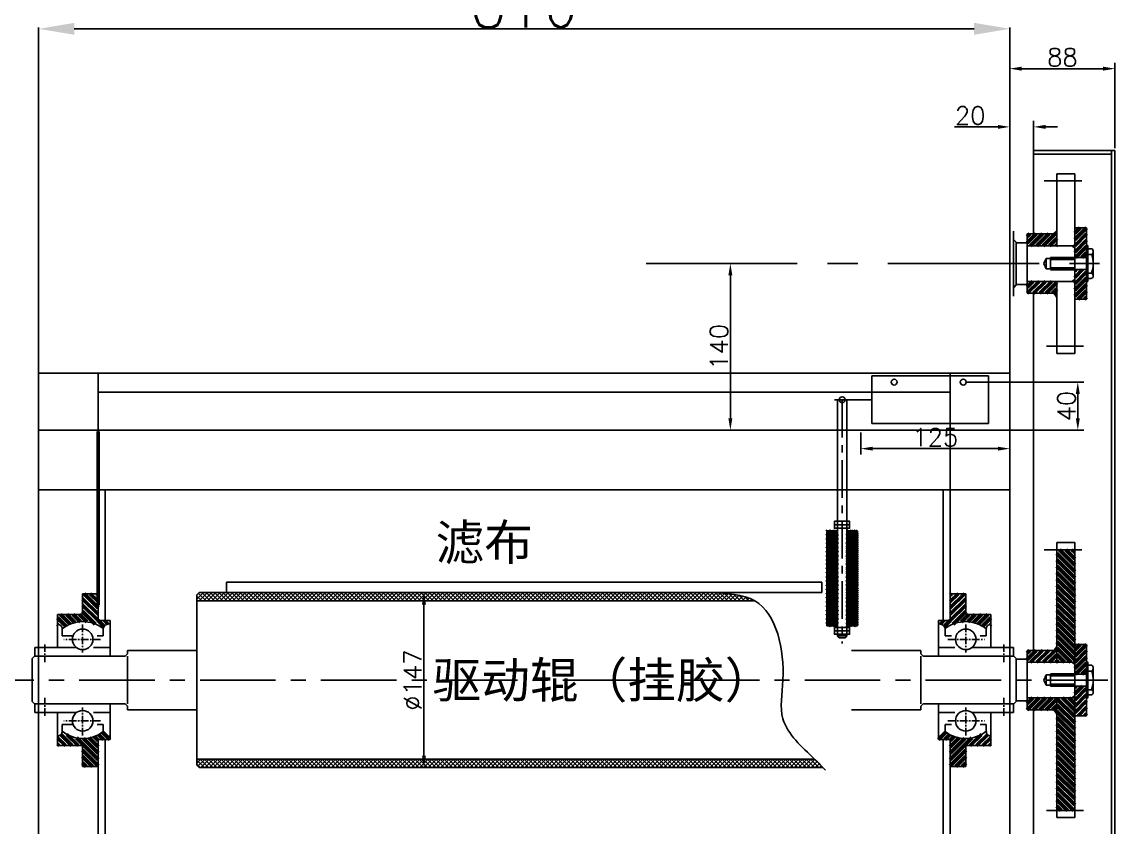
# Model space of a CAD drawing. Header units: inches. Extents: x -166203 to -65610, y -6981 to 11093.
# Drawn here: x -93085 to -92163, y 6210 to 6886 of the extents above; entities that cross this region are included whole.
import ezdxf

# ---------------------------------------------------------------- set-up
doc = ezdxf.new("R2010")
doc.units = ezdxf.units.IN
doc.header["$MEASUREMENT"] = 0
doc.linetypes.add('CENTERX2', pattern=[101.6, 63.5, -12.7, 12.7, -12.7])
doc.layers.get('0').update_dxf_attribs({"lineweight": 25})
doc.layers.get('Defpoints').update_dxf_attribs({"color": 5})
doc.layers.add('BODY', color=4, linetype='Continuous', lineweight=50)
for name, color, linetype in [('FRAME035', 2, 'Continuous'), ('中心线', 1, 'CENTERX2'), ('细线', 30, 'Continuous')]:
    doc.layers.add(name, color=color, linetype=linetype)
doc.styles.get("Standard").update_dxf_attribs({"font": 'txt.shx', "bigfont": 'whgtxt.shx'})
doc.styles.add('宋体', font='txt.shx', dxfattribs={"width": 0.7, "bigfont": 'whgtxt.shx'})
doc.dimstyles.new('ISO-25', dxfattribs={"dimscale": 0, "dimtxt": 50, "dimasz": 30, "dimexe": 1.25, "dimexo": 0.625, "dimgap": 1, "dimtad": 1, "dimdec": 0, "dimzin": 1, "dimdsep": 46, "dimtxsty": '宋体', "dimcen": 2.5, "dimclrd": 4, "dimclre": 4, "dimclrt": 4, "dimadec": 0, "dimazin": 0, "dimtfac": 1, "dimtdec": 0, "dimtofl": 0, "dimtmove": 0, "dimatfit": 3, "dimfxl": 0, "dimtolj": 1, "dimtzin": 1, "dimarcsym": 0})
doc.dimstyles.get("Standard").update_dxf_attribs({"dimtxt": 15, "dimasz": 10, "dimexe": 5, "dimexo": 2, "dimgap": 2, "dimtad": 1, "dimdec": 0, "dimzin": 0, "dimdsep": 46, "dimtxsty": 'Standard', "dimcen": 0.09, "dimclrd": 4, "dimclre": 4, "dimclrt": 4, "dimadec": 1, "dimazin": 0, "dimtfac": 1, "dimtdec": 0, "dimtofl": 0, "dimtmove": 0, "dimatfit": 3, "dimfxl": 0, "dimtolj": 1, "dimtzin": 0, "dimarcsym": 0})

# ---------------------------------------------------------------- blocks, each defined once
blk = doc.blocks.new('*D23')
at = {"color": 4, "lineweight": -2, "ltscale": 0.5}
for p, q in [((-93070.95, 6519.07), (-93070.95, 6881.92)), ((-93040.95, 6880.67), (-92284.95, 6880.67)), ((-92254.95, 6494.07), (-92254.95, 6881.92))]:
    blk.add_line(p, q, dxfattribs=at)
at = {"color": 4, "ltscale": 0.5}
for points in [[(-93040.95, 6885.67), (-93040.95, 6875.67), (-93070.95, 6880.67)], [(-92284.95, 6885.67), (-92284.95, 6875.67), (-92254.95, 6880.67)]]:
    blk.add_solid(points, dxfattribs=at)
at = {"layer": 'Defpoints', "color": 0, "ltscale": 0.5}
for p in [(-92254.95, 6880.67), (-93070.95, 6518.44), (-92254.95, 6493.44)]:
    blk.add_point(p, dxfattribs=at)
at = {"color": 4, "ltscale": 0.5, "insert": (-92662.95, 6906.67), "char_height": 50, "attachment_point": 5, "style": '宋体'}
blk.add_mtext('\\A1;816', dxfattribs=at)
blk = doc.blocks.new('*D27')
at = {"color": 4, "lineweight": -2, "ltscale": 0.5}
for p, q in [((-92474.34, 6683.44), (-92494.74, 6683.44)), ((-92489.74, 6673.44), (-92489.74, 6553.44)), ((-92474.34, 6543.44), (-92494.74, 6543.44))]:
    blk.add_line(p, q, dxfattribs=at)
at = {"color": 4, "ltscale": 0.5}
for points in [[(-92491.41, 6673.44), (-92488.07, 6673.44), (-92489.74, 6683.44)], [(-92491.41, 6553.44), (-92488.07, 6553.44), (-92489.74, 6543.44)]]:
    blk.add_solid(points, dxfattribs=at)
at = {"layer": 'Defpoints', "color": 0, "ltscale": 0.5}
for p in [(-92472.34, 6683.44), (-92489.74, 6543.44), (-92472.34, 6543.44)]:
    blk.add_point(p, dxfattribs=at)
at = {"color": 4, "ltscale": 0.5, "insert": (-92499.24, 6613.44), "char_height": 15, "attachment_point": 5, "rotation": 90}
blk.add_mtext('\\A1;140', dxfattribs=at)
blk = doc.blocks.new('*D46')
at = {"color": 4, "lineweight": -2, "ltscale": 0.5}
for p, q in [((-92254.95, 6773.04), (-92254.95, 6852.19)), ((-92166.58, 6780.44), (-92166.58, 6852.19)), ((-92244.95, 6847.19), (-92176.58, 6847.19))]:
    blk.add_line(p, q, dxfattribs=at)
at = {"color": 4, "ltscale": 0.5}
for points in [[(-92244.95, 6848.86), (-92244.95, 6845.52), (-92254.95, 6847.19)], [(-92176.58, 6848.86), (-92176.58, 6845.52), (-92166.58, 6847.19)]]:
    blk.add_solid(points, dxfattribs=at)
at = {"layer": 'Defpoints', "color": 0, "ltscale": 0.5}
for p in [(-92166.58, 6847.19), (-92166.58, 6778.44), (-92254.95, 6771.04)]:
    blk.add_point(p, dxfattribs=at)
at = {"color": 4, "ltscale": 0.5, "insert": (-92210.76, 6856.69), "char_height": 15, "attachment_point": 5}
blk.add_mtext('\\A1;88', dxfattribs=at)
blk = doc.blocks.new('*D47')
at = {"color": 4, "lineweight": -2, "ltscale": 0.5}
for p, q in [((-92254.95, 6770.64), (-92254.95, 6803.27)), ((-92234.95, 6770.16), (-92234.95, 6803.27)), ((-92264.95, 6798.27), (-92301.45, 6798.27)), ((-92224.95, 6798.27), (-92214.95, 6798.27))]:
    blk.add_line(p, q, dxfattribs=at)
at = {"color": 4, "ltscale": 0.5}
for points in [[(-92264.95, 6799.93), (-92264.95, 6796.6), (-92254.95, 6798.27)], [(-92224.95, 6799.93), (-92224.95, 6796.6), (-92234.95, 6798.27)]]:
    blk.add_solid(points, dxfattribs=at)
at = {"layer": 'Defpoints', "color": 0, "ltscale": 0.5}
for p in [(-92254.95, 6798.27), (-92254.95, 6768.64), (-92234.95, 6768.16)]:
    blk.add_point(p, dxfattribs=at)
at = {"color": 4, "ltscale": 0.5, "insert": (-92288.2, 6807.77), "char_height": 15, "attachment_point": 5}
blk.add_mtext('\\A1;20', dxfattribs=at)
blk = doc.blocks.new('*D54')
at = {"color": 4, "lineweight": -2, "ltscale": 0.5}
for p, q in [((-92742.11, 6406.94), (-92752.16, 6406.94)), ((-92747.16, 6396.94), (-92747.16, 6269.94)), ((-92749.16, 6259.94), (-92752.16, 6259.94))]:
    blk.add_line(p, q, dxfattribs=at)
at = {"color": 4, "ltscale": 0.5}
for points in [[(-92748.82, 6396.94), (-92745.49, 6396.94), (-92747.16, 6406.94)], [(-92748.82, 6269.94), (-92745.49, 6269.94), (-92747.16, 6259.94)]]:
    blk.add_solid(points, dxfattribs=at)
at = {"layer": 'Defpoints', "color": 0, "ltscale": 0.5}
for p in [(-92740.11, 6406.94), (-92747.16, 6259.94), (-92747.16, 6259.94)]:
    blk.add_point(p, dxfattribs=at)
at = {"color": 4, "ltscale": 0.5, "insert": (-92756.66, 6333.44), "char_height": 15, "attachment_point": 5, "rotation": 90}
blk.add_mtext('\\A1;%%C147', dxfattribs=at)
blk = doc.blocks.new('*D185')
at = {"color": 4, "lineweight": -2, "ltscale": 0.5}
for p, q in [((-92292.08, 6583.82), (-92192.83, 6583.82)), ((-92197.83, 6573.82), (-92197.83, 6553.44)), ((-92292.08, 6543.44), (-92192.83, 6543.44))]:
    blk.add_line(p, q, dxfattribs=at)
at = {"color": 4, "ltscale": 0.5}
for points in [[(-92199.5, 6573.82), (-92196.17, 6573.82), (-92197.83, 6583.82)], [(-92199.5, 6553.44), (-92196.17, 6553.44), (-92197.83, 6543.44)]]:
    blk.add_solid(points, dxfattribs=at)
at = {"layer": 'Defpoints', "color": 0, "ltscale": 0.5}
for p in [(-92294.08, 6583.82), (-92294.08, 6543.44), (-92197.83, 6543.44)]:
    blk.add_point(p, dxfattribs=at)
at = {"color": 4, "ltscale": 0.5, "insert": (-92207.33, 6563.63), "char_height": 15, "attachment_point": 5, "rotation": 90}
blk.add_mtext('\\A1;40', dxfattribs=at)
blk = doc.blocks.new('*D186')
at = {"color": 4, "lineweight": -2, "ltscale": 0.5}
for p, q in [((-92380.1, 6541.44), (-92380.1, 6522.9)), ((-92254.95, 6541.44), (-92254.95, 6522.9)), ((-92370.1, 6527.9), (-92264.95, 6527.9))]:
    blk.add_line(p, q, dxfattribs=at)
at = {"color": 4, "ltscale": 0.5}
for points in [[(-92370.1, 6529.56), (-92370.1, 6526.23), (-92380.1, 6527.9)], [(-92264.95, 6529.56), (-92264.95, 6526.23), (-92254.95, 6527.9)]]:
    blk.add_solid(points, dxfattribs=at)
at = {"layer": 'Defpoints', "color": 0, "ltscale": 0.5}
for p in [(-92380.1, 6543.44), (-92254.95, 6543.44), (-92254.95, 6527.9)]:
    blk.add_point(p, dxfattribs=at)
at = {"color": 4, "ltscale": 0.5, "insert": (-92317.53, 6537.4), "char_height": 15, "attachment_point": 5}
blk.add_mtext('\\A1;125', dxfattribs=at)

msp = doc.modelspace()

# ---------------------------------------------------------------- hatches: boundary and pattern name
at = {"ltscale": 0.5}
h = msp.add_hatch(dxfattribs=at)
h.set_pattern_fill('ANSI31', color=256, style=0)
h.set_pattern_definition([(45, (-3496.33041, 1199.90171), (-0.08838834765, 0.08838834765), [])])
h.paths.add_polyline_path([(-92215.42, 6711.34), (-92218.22, 6708.44), (-92215.42, 6708.44)])
h.paths.add_polyline_path([(-92215.42, 6658.44), (-92217.58, 6658.44), (-92215.42, 6654.92)])
h = msp.add_hatch(dxfattribs=at)
h.set_pattern_fill('ANSI37', color=256, scale=20, style=0)
h.set_pattern_definition([(45, (-13701.8018, 996.9583), (-1.76776695, 1.76776695), []), (135, (-13701.8018, 996.9583), (-1.76776695, -1.76776695), [])])
h.paths.add_polyline_path([(-92502.78, 6406.8), (-92505.94, 6406.94), (-92935.95, 6406.94), (-92937.95, 6404.94), (-92937.95, 6399.94), (-92469.32, 6399.94), (-92471, 6400.89), (-92473.49, 6402.04), (-92476.08, 6403.02), (-92478.78, 6403.85), (-92481.57, 6404.54), (-92484.44, 6405.11), (-92487.38, 6405.57), (-92490.38, 6405.94), (-92493.43, 6406.23), (-92496.52, 6406.46), (-92499.64, 6406.65)])
h.paths.add_polyline_path([(-92411.94, 6259.94), (-92413.95, 6261.96), (-92416.02, 6264.04), (-92418.13, 6266.12), (-92418.97, 6266.94), (-92937.95, 6266.94), (-92937.95, 6261.94), (-92935.95, 6259.94)])
h = msp.add_hatch(dxfattribs=at)
h.set_pattern_fill('ANSI31', color=256, style=0)
h.set_pattern_definition([(45, (-3496.33041, 849.90171), (-0.08838834765, 0.08838834765), [])])
h.paths.add_polyline_path([(-92215.42, 6361.34), (-92218.22, 6358.44), (-92215.42, 6358.44)])
h.paths.add_polyline_path([(-92215.42, 6308.44), (-92217.58, 6308.44), (-92215.42, 6304.92)])
at = {"layer": 'BODY', "ltscale": 0.5}
h = msp.add_hatch(dxfattribs=at)
h.set_pattern_fill('ANSI31', color=256, scale=30, style=0)
h.set_pattern_definition([(45, (-3496.3304, 1199.9017), (-2.65165043, 2.65165043), [])])
h.paths.add_polyline_path([(-92215.42, 6708.44), (-92240.42, 6708.44), (-92240.42, 6698.44), (-92215.42, 6698.44)])
h.paths.add_polyline_path([(-92215.42, 6668.44), (-92240.42, 6668.44), (-92240.42, 6658.44), (-92215.42, 6658.44)])
h.paths.add_polyline_path([(-92190.42, 6678.44), (-92200.42, 6678.44), (-92200.42, 6670.44), (-92200.42, 6653.44), (-92190.42, 6653.44)])
h.paths.add_polyline_path([(-92190.42, 6698.53), (-92190.42, 6713.44), (-92200.42, 6713.44), (-92200.42, 6688.44), (-92190.42, 6688.44)])
h = msp.add_hatch(dxfattribs=at)
h.set_pattern_fill('ANSI37', color=256, scale=20, style=0)
h.set_pattern_definition([(45, (83.571, -627.8844), (-1.76776695, 1.76776695), []), (135, (83.571, -627.8844), (-1.76776695, -1.76776695), [])])
h.paths.add_polyline_path([(-92408.78, 6378.98), (-92399.78, 6378.98), (-92399.78, 6458.98), (-92408.78, 6458.98)])
h.paths.add_polyline_path([(-92382.78, 6458.98), (-92391.78, 6458.98), (-92391.78, 6378.98), (-92382.78, 6378.98)])
h = msp.add_hatch(dxfattribs=at)
h.set_pattern_fill('ANSI31', color=256, scale=30, angle=90, style=0)
h.set_pattern_definition([(135, (-3496.3304, 849.9017), (-2.65165043, -2.65165043), [])])
h.paths.add_polyline_path([(-92200.42, 6442.94), (-92215.42, 6442.94), (-92215.42, 6348.44), (-92200.42, 6348.44)])
h.paths.add_polyline_path([(-92200.42, 6318.44), (-92215.42, 6318.44), (-92215.42, 6223.94), (-92200.42, 6223.94)])
h = msp.add_hatch(dxfattribs=at)
h.set_pattern_fill('ANSI31', color=256, scale=30, style=0)
h.set_pattern_definition([(135, (-171628.0913, 996.9583), (2.65165043, 2.65165043), [])])
h.paths.add_polyline_path([(-93016.62, 6376.77, -0.388218), (-93010.95, 6380.57), (-93010.95, 6383.44), (-93020.95, 6383.44), (-93020.95, 6405.94), (-93033.95, 6405.94), (-93033.95, 6388.54), (-93054.95, 6388.54), (-93054.95, 6380.24, -0.441219), (-93051.22, 6376.48, -0.341573)])
h.paths.add_polyline_path([(-93051.22, 6290.41, -0.441219), (-93054.95, 6286.65), (-93054.95, 6278.35), (-93033.95, 6278.35), (-93033.95, 6260.94), (-93020.95, 6260.94), (-93020.95, 6283.44), (-93010.95, 6283.44), (-93010.95, 6286.32, -0.388218), (-93016.62, 6290.11, -0.341573)])
h = msp.add_hatch(dxfattribs=at)
h.set_pattern_fill('ANSI31', color=256, scale=30, style=0)
h.set_pattern_definition([(45, (-13697.8018, 996.9583), (-2.65165043, 2.65165043), [])])
h.paths.add_polyline_path([(-92274.68, 6376.48, -0.441219), (-92270.95, 6380.24), (-92270.95, 6388.54), (-92291.95, 6388.54), (-92291.95, 6405.94), (-92304.95, 6405.94), (-92304.95, 6383.44), (-92314.95, 6383.44), (-92314.95, 6380.57, -0.388218), (-92309.27, 6376.77, -0.341573)])
h.paths.add_polyline_path([(-92309.27, 6290.11, -0.388218), (-92314.95, 6286.32), (-92314.95, 6283.44), (-92304.95, 6283.44), (-92304.95, 6260.94), (-92291.95, 6260.94), (-92291.95, 6278.35), (-92270.95, 6278.35), (-92270.95, 6286.65, -0.441219), (-92274.68, 6290.41, -0.341573)])
h = msp.add_hatch(dxfattribs=at)
h.set_pattern_fill('ANSI31', color=256, scale=30, style=0)
h.set_pattern_definition([(45, (-3496.3304, 849.9017), (-2.65165043, 2.65165043), [])])
h.paths.add_polyline_path([(-92215.42, 6358.44), (-92240.42, 6358.44), (-92240.42, 6348.44), (-92215.42, 6348.44)])
h.paths.add_polyline_path([(-92215.42, 6318.44), (-92240.42, 6318.44), (-92240.42, 6308.44), (-92215.42, 6308.44)])
h.paths.add_polyline_path([(-92190.42, 6328.44), (-92200.42, 6328.44), (-92200.42, 6320.44), (-92200.42, 6303.44), (-92190.42, 6303.44)])
h.paths.add_polyline_path([(-92190.42, 6348.53), (-92190.42, 6363.44), (-92200.42, 6363.44), (-92200.42, 6338.44), (-92190.42, 6338.44)])

# ---------------------------------------------------------------- linework, layer by layer
at = {"ltscale": 0.5}
for p, q in [((-92166.58, 6778.44), (-92234.95, 6778.44)), ((-92234.95, 6708.44), (-92234.95, 6778.44)), ((-92169.58, 6775.44), (-92234.95, 6775.44)), ((-92169.58, 5928.44), (-92169.58, 6778.44)), ((-92166.58, 5928.44), (-92166.58, 6778.44)), ((-92215.42, 6698.44), (-92215.42, 6758.94)), ((-92215.42, 6758.94), (-92200.42, 6758.94)), ((-92200.42, 6758.94), (-92200.42, 6607.94)), ((-92215.42, 6752.94), (-92215.42, 6698.44)), ((-92218.22, 6708.44), (-92215.42, 6711.34)), ((-92190.42, 6713.44), (-92200.42, 6713.44)), ((-92190.42, 6713.44), (-92190.42, 6653.44)), ((-92251.75, 6703.44), (-92251.75, 6663.44)), ((-92240.42, 6698.44), (-92240.42, 6708.44)), ((-92240.42, 6708.44), (-92215.42, 6708.44)), ((-92249.52, 6683.44), (-92249.52, 6700.94)), ((-92249.52, 6700.94), (-92240.42, 6700.94)), ((-92240.42, 6700.94), (-92240.42, 6679.58)), ((-92200.42, 6698.44), (-92240.42, 6698.44)), ((-92202.42, 6698.44), (-92200.42, 6696.44)), ((-92200.42, 6670.44), (-92200.42, 6696.44)), ((-92190.42, 6695.94), (-92190.42, 6670.94)), ((-92189.41, 6695.94), (-92186.04, 6695.94)), ((-92184.89, 6693.8), (-92184.88, 6673.09)), ((-92240.42, 6665.94), (-92240.42, 6687.3)), ((-92224.46, 6687.8), (-92226.26, 6683.44)), ((-92224.46, 6679.09), (-92226.26, 6683.44)), ((-92220.69, 6687.8), (-92224.46, 6687.8)), ((-92224.46, 6687.8), (-92224.46, 6683.44)), ((-92224.46, 6679.09), (-92224.46, 6683.44)), ((-92190.42, 6688.44), (-92220.69, 6688.44)), ((-92220.69, 6688.44), (-92220.69, 6678.44)), ((-92190.42, 6686.36), (-92189.41, 6681.66)), ((-92190.42, 6684.32), (-92189.41, 6679.62)), ((-92189.41, 6690.97), (-92185.94, 6690.97)), ((-92220.69, 6679.09), (-92224.46, 6679.09)), ((-92220.69, 6678.44), (-92190.42, 6678.44)), ((-92189.41, 6675.27), (-92186.25, 6675.27)), ((-92249.52, 6665.94), (-92240.42, 6665.94)), ((-92200.42, 6668.44), (-92240.42, 6668.44)), ((-92240.42, 6668.44), (-92240.42, 6658.44)), ((-92215.42, 6668.44), (-92215.42, 6613.94)), ((-92215.42, 6607.94), (-92215.42, 6668.44)), ((-92202.42, 6668.44), (-92200.42, 6670.44)), ((-92189.41, 6670.94), (-92186.3, 6670.94)), ((-92184.89, 6673.31), (-92184.89, 6672.93)), ((-92240.42, 6658.44), (-92215.42, 6658.44)), ((-92234.95, 6358.44), (-92234.95, 6658.44)), ((-92217.58, 6658.44), (-92215.42, 6654.92)), ((-92190.42, 6653.44), (-92200.42, 6653.44)), ((-92215.42, 6607.94), (-92200.42, 6607.94)), ((-92272.78, 6589.01), (-92370.78, 6589.01)), ((-92370.78, 6589.01), (-92370.78, 6549.01)), ((-92272.78, 6549.01), (-92272.78, 6589.01)), ((-92370.78, 6569.01), (-92402.11, 6569.01)), ((-92399.78, 6569.01), (-92399.78, 6370.51)), ((-92391.78, 6569.01), (-92391.78, 6370.51)), ((-92370.78, 6549.01), (-92272.78, 6549.01)), ((-92399.78, 6458.98), (-92408.78, 6458.98)), ((-92408.78, 6458.98), (-92408.78, 6378.98)), ((-92391.78, 6458.98), (-92382.78, 6458.98)), ((-92382.78, 6458.98), (-92382.78, 6378.98)), ((-92215.42, 6448.94), (-92200.42, 6448.94)), ((-92215.42, 6348.44), (-92215.42, 6448.94)), ((-92200.42, 6448.94), (-92200.42, 6217.94)), ((-92215.42, 6442.94), (-92215.42, 6348.44)), ((-92912.95, 6415.62), (-92412.95, 6415.62)), ((-92912.95, 6415.62), (-92912.95, 6406.94)), ((-92412.95, 6415.62), (-92412.95, 6406.94)), ((-92937.95, 6404.94), (-92937.95, 6261.94)), ((-92408.78, 6378.98), (-92399.78, 6378.98)), ((-92382.78, 6378.98), (-92391.78, 6378.98)), ((-92398.28, 6369.01), (-92399.78, 6370.51)), ((-92399.78, 6370.51), (-92391.78, 6370.51)), ((-92393.28, 6369.01), (-92391.78, 6370.51)), ((-92398.28, 6369.01), (-92393.28, 6369.01)), ((-92218.22, 6358.44), (-92215.42, 6361.34)), ((-92190.42, 6363.44), (-92200.42, 6363.44)), ((-92190.42, 6363.44), (-92190.42, 6303.44)), ((-92998.26, 6353.44), (-92996.26, 6355.44)), ((-92996.26, 6355.44), (-92996.26, 6358.44)), ((-92996.26, 6358.44), (-92937.95, 6358.44)), ((-92329.63, 6358.44), (-92387.95, 6358.44)), ((-92329.63, 6355.44), (-92329.63, 6358.44)), ((-92240.42, 6348.44), (-92240.42, 6358.44)), ((-92240.42, 6358.44), (-92215.42, 6358.44)), ((-92249.52, 6350.94), (-92240.42, 6350.94)), ((-92240.42, 6350.94), (-92240.42, 6329.58)), ((-92200.42, 6348.44), (-92240.42, 6348.44)), ((-92202.42, 6348.44), (-92200.42, 6346.44)), ((-92200.42, 6320.44), (-92200.42, 6346.44)), ((-92190.42, 6345.94), (-92190.42, 6320.94)), ((-92189.41, 6345.94), (-92186.04, 6345.94)), ((-92184.89, 6343.8), (-92184.88, 6323.09)), ((-92240.42, 6315.94), (-92240.42, 6337.3)), ((-92224.46, 6337.8), (-92226.26, 6333.44)), ((-92224.46, 6329.09), (-92226.26, 6333.44)), ((-92220.69, 6337.8), (-92224.46, 6337.8)), ((-92224.46, 6337.8), (-92224.46, 6333.44)), ((-92224.46, 6329.09), (-92224.46, 6333.44)), ((-92190.42, 6338.44), (-92220.69, 6338.44)), ((-92220.69, 6338.44), (-92220.69, 6328.44)), ((-92190.42, 6336.36), (-92189.41, 6331.66)), ((-92190.42, 6334.32), (-92189.41, 6329.62)), ((-92189.41, 6340.97), (-92185.94, 6340.97)), ((-92220.69, 6329.09), (-92224.46, 6329.09)), ((-92220.69, 6328.44), (-92190.42, 6328.44)), ((-92189.41, 6325.27), (-92186.25, 6325.27)), ((-92249.52, 6315.94), (-92240.42, 6315.94)), ((-92200.42, 6318.44), (-92240.42, 6318.44)), ((-92240.42, 6318.44), (-92240.42, 6308.44)), ((-92215.42, 6217.94), (-92215.42, 6318.44)), ((-92215.42, 6318.44), (-92215.42, 6223.94)), ((-92202.42, 6318.44), (-92200.42, 6320.44)), ((-92189.41, 6320.94), (-92186.3, 6320.94)), ((-92184.89, 6323.31), (-92184.89, 6322.93)), ((-92998.26, 6313.44), (-92996.26, 6311.44)), ((-92996.26, 6311.44), (-92996.26, 6308.44)), ((-92996.26, 6308.44), (-92937.95, 6308.44)), ((-92329.63, 6308.44), (-92387.95, 6308.44)), ((-92327.63, 6313.44), (-92329.63, 6311.44)), ((-92329.63, 6311.44), (-92329.63, 6308.44)), ((-92240.42, 6308.44), (-92215.42, 6308.44)), ((-92234.95, 6111.44), (-92234.95, 6308.44)), ((-92217.58, 6308.44), (-92215.42, 6304.92)), ((-92190.42, 6303.44), (-92200.42, 6303.44)), ((-92215.42, 6217.94), (-92200.42, 6217.94))]:
    msp.add_line(p, q, dxfattribs=at)
at = {"ltscale": 0.04}
for p, q in [((-92251.75, 6703.44), (-92251.75, 6710.74)), ((-92251.52, 6703.44), (-92249.52, 6701.44)), ((-92249.52, 6701.44), (-92249.52, 6683.44)), ((-92249.52, 6665.44), (-92249.52, 6683.44)), ((-92251.52, 6663.44), (-92249.52, 6665.44)), ((-92251.75, 6663.44), (-92251.75, 6656.15)), ((-93020.95, 6405.94), (-93033.95, 6405.94)), ((-93020.95, 6405.94), (-93033.95, 6405.94)), ((-93033.95, 6405.94), (-93033.95, 6388.54)), ((-93020.95, 6383.44), (-93020.95, 6405.94)), ((-92304.95, 6383.44), (-92304.95, 6405.94)), ((-92304.95, 6405.94), (-92291.95, 6405.94)), ((-92304.95, 6405.94), (-92291.95, 6405.94)), ((-92291.95, 6405.94), (-92291.95, 6388.54)), ((-93054.95, 6388.54), (-93054.95, 6360.99)), ((-93033.95, 6388.54), (-93054.95, 6388.54)), ((-92291.95, 6388.54), (-92270.95, 6388.54)), ((-92270.95, 6388.54), (-92270.95, 6360.99)), ((-93010.95, 6383.44), (-93020.95, 6383.44)), ((-93010.95, 6353.44), (-93010.95, 6383.44)), ((-93010.95, 6383.44), (-93010.95, 6373.44)), ((-92314.95, 6353.44), (-92314.95, 6383.44)), ((-92314.95, 6383.44), (-92314.95, 6373.44)), ((-92314.95, 6383.44), (-92304.95, 6383.44)), ((-93051.22, 6376.48), (-93051.22, 6370.67)), ((-93042.03, 6370.67), (-93051.22, 6370.67)), ((-93016.62, 6370.67), (-93021.86, 6370.67)), ((-93016.62, 6376.77), (-93016.62, 6370.67)), ((-92309.27, 6376.77), (-92309.27, 6370.67)), ((-92309.27, 6370.67), (-92304.03, 6370.67)), ((-92279.86, 6370.67), (-92274.68, 6370.67)), ((-92274.68, 6376.48), (-92274.68, 6370.67)), ((-93039.05, 6360.74), (-93074.15, 6360.74)), ((-93074.15, 6353.44), (-93074.15, 6360.74)), ((-93010.95, 6360.74), (-93024.85, 6360.74)), ((-92314.95, 6360.74), (-92301.05, 6360.74)), ((-92286.85, 6360.74), (-92251.75, 6360.74)), ((-92251.75, 6353.44), (-92251.75, 6360.74)), ((-93076.37, 6351.44), (-93074.37, 6353.44)), ((-93076.37, 6351.44), (-93076.37, 6333.44)), ((-92998.26, 6353.44), (-93074.37, 6353.44)), ((-92996.26, 6353.44), (-92996.26, 6333.44)), ((-92329.63, 6355.44), (-92327.63, 6353.44)), ((-92329.63, 6353.44), (-92329.63, 6333.44)), ((-92327.63, 6353.44), (-92251.52, 6353.44)), ((-92251.52, 6353.44), (-92249.52, 6351.44)), ((-92249.52, 6351.44), (-92249.52, 6333.44)), ((-93076.37, 6315.44), (-93076.37, 6333.44)), ((-92996.26, 6313.44), (-92996.26, 6333.44)), ((-92329.63, 6313.44), (-92329.63, 6333.44)), ((-92249.52, 6315.44), (-92249.52, 6333.44)), ((-93074.37, 6313.44), (-93076.37, 6315.44)), ((-92251.52, 6313.44), (-92249.52, 6315.44)), ((-92998.26, 6313.44), (-93074.37, 6313.44)), ((-93074.15, 6313.44), (-93074.15, 6306.15)), ((-93039.05, 6306.15), (-93074.15, 6306.15)), ((-93054.95, 6278.35), (-93054.95, 6305.9)), ((-93010.95, 6306.15), (-93024.85, 6306.15)), ((-93010.95, 6313.44), (-93010.95, 6283.44)), ((-92327.63, 6313.44), (-92251.52, 6313.44)), ((-92314.95, 6313.44), (-92314.95, 6283.44)), ((-92314.95, 6306.15), (-92301.05, 6306.15)), ((-92286.85, 6306.15), (-92251.75, 6306.15)), ((-92270.95, 6278.35), (-92270.95, 6305.9)), ((-92251.75, 6313.44), (-92251.75, 6306.15)), ((-93042.03, 6296.21), (-93051.22, 6296.21)), ((-93051.22, 6290.41), (-93051.22, 6296.21)), ((-93016.62, 6296.21), (-93021.86, 6296.21)), ((-93016.62, 6290.11), (-93016.62, 6296.21)), ((-92309.27, 6290.11), (-92309.27, 6296.21)), ((-92309.27, 6296.21), (-92304.03, 6296.21)), ((-92279.86, 6296.21), (-92274.68, 6296.21)), ((-92274.68, 6290.41), (-92274.68, 6296.21)), ((-93010.95, 6283.44), (-93010.95, 6293.44)), ((-92314.95, 6283.44), (-92314.95, 6293.44)), ((-93033.95, 6278.35), (-93054.95, 6278.35)), ((-93033.95, 6260.94), (-93033.95, 6278.35)), ((-93010.95, 6283.44), (-93020.95, 6283.44)), ((-93020.95, 6283.44), (-93020.95, 6260.94)), ((-92314.95, 6283.44), (-92304.95, 6283.44)), ((-92304.95, 6283.44), (-92304.95, 6260.94)), ((-92291.95, 6260.94), (-92291.95, 6278.35)), ((-92291.95, 6278.35), (-92270.95, 6278.35)), ((-93020.95, 6260.94), (-93033.95, 6260.94)), ((-93020.95, 6260.94), (-93033.95, 6260.94)), ((-92304.95, 6260.94), (-92291.95, 6260.94)), ((-92304.95, 6260.94), (-92291.95, 6260.94))]:
    msp.add_line(p, q, dxfattribs=at)
for p, q in [((-92937.95, 6404.94), (-92935.95, 6406.94)), ((-92935.95, 6406.94), (-92412.95, 6406.94)), ((-92937.95, 6399.94), (-92469.27, 6399.94)), ((-92937.95, 6266.94), (-92418.97, 6266.94)), ((-92937.95, 6261.94), (-92935.95, 6259.94)), ((-92935.95, 6259.94), (-92411.94, 6259.94))]:
    msp.add_line(p, q)
at = {"ltscale": 0.5}
for points in [[(-92190.42, 6698.53), (-92189.41, 6698.53), (-92189.41, 6668.47), (-92190.42, 6668.47)], [(-92402.26, 6466.84), (-92389.6, 6466.84), (-92389.6, 6463.94), (-92402.26, 6463.94)], [(-92402.26, 6463.94), (-92389.6, 6463.94), (-92389.6, 6461.03), (-92402.26, 6461.03)], [(-92402.26, 6377.75), (-92389.6, 6377.75), (-92389.6, 6374.85), (-92402.26, 6374.85)], [(-92402.26, 6374.85), (-92389.6, 6374.85), (-92389.6, 6371.95), (-92402.26, 6371.95)], [(-92190.42, 6348.53), (-92189.41, 6348.53), (-92189.41, 6318.47), (-92190.42, 6318.47)]]:
    msp.add_lwpolyline(points, close=True, dxfattribs=at)
for centre, radius in [((-92352.08, 6583.82), 2.5), ((-92294.08, 6583.82), 2.5), ((-92395.78, 6569.01), 2.48)]:
    msp.add_circle(centre, radius, dxfattribs=at)
at = {"ltscale": 0.04}
for centre in [(-93033.95, 6367.68), (-92291.95, 6367.68), (-93033.95, 6299.2), (-92291.95, 6299.2)]:
    msp.add_circle(centre, 8.62, dxfattribs=at)
at = {"ltscale": 0.5}
for centre, radius, start, end in [((-92188.18, 6693.42), 3.32, 312.55228, 49.677), ((-92211.13, 6683.61), 26.25, 341.46566, 16.27949), ((-92187.26, 6673.12), 2.38, 293.83927, 64.86598), ((-92188.18, 6343.42), 3.32, 312.55228, 49.677), ((-92211.13, 6333.61), 26.25, 341.46566, 16.27949), ((-92187.26, 6323.12), 2.38, 293.83927, 64.86598)]:
    msp.add_arc(centre, radius, start, end, dxfattribs=at)
at = {"ltscale": 0.04}
for centre, radius, start, end in [((-93054.8, 6376.66), 3.59, 357.16767, 92.39955), ((-93033.73, 6354.26), 28.27, 52.76916, 128.20434), ((-93011.71, 6375.57), 5.06, 81.32458, 166.19301), ((-92314.18, 6375.57), 5.06, 13.80699, 98.67542), ((-92292.16, 6354.26), 28.27, 51.79566, 127.23084), ((-92271.1, 6376.66), 3.59, 87.60045, 182.83233), ((-93054.8, 6290.23), 3.59, 267.60045, 2.83233), ((-93033.73, 6312.63), 28.27, 231.79566, 307.23084), ((-93011.71, 6291.32), 5.06, 193.80699, 278.67542), ((-92314.18, 6291.32), 5.06, 261.32458, 346.19301), ((-92292.16, 6312.63), 28.27, 232.76916, 308.20434), ((-92271.1, 6290.23), 3.59, 177.16767, 272.39955)]:
    msp.add_arc(centre, radius, start, end, dxfattribs=at)
at = {"ltscale": 0.5}
msp.add_spline([(-92505.94, 6406.94), (-92469.27, 6399.94), (-92445.55, 6333.44), (-92445.55, 6300.88), (-92418.97, 6266.94), (-92409.86, 6257.83)], degree=3, dxfattribs=at)
at = {"layer": 'BODY', "ltscale": 0.5}
for p, q in [((-92200.42, 6687.8), (-92220.69, 6687.8)), ((-92200.42, 6679.09), (-92220.69, 6679.09)), ((-92200.42, 6337.8), (-92220.69, 6337.8)), ((-92200.42, 6329.09), (-92220.69, 6329.09))]:
    msp.add_line(p, q, dxfattribs=at)
at = {"layer": 'BODY', "ltscale": 2}
msp.add_line((-93020.95, 6542.44), (-93020.95, 6396.44), dxfattribs=at)
at = {"layer": 'Defpoints', "ltscale": 2}
msp.add_line((-93020.95, 6575.44), (-92304.95, 6575.44), dxfattribs=at)
at = {"layer": 'FRAME035', "ltscale": 2}
for p, q in [((-93020.95, 6493.44), (-93020.95, 6575.44)), ((-92304.95, 6575.44), (-92304.95, 6493.44)), ((-93070.95, 6493.44), (-93070.95, 6543.44)), ((-93070.95, 6543.44), (-92254.95, 6543.44)), ((-92254.95, 6493.44), (-92254.95, 6543.44)), ((-92254.95, 6493.44), (-93070.95, 6493.44))]:
    msp.add_line(p, q, dxfattribs=at)
at = {"layer": '中心线', "ltscale": 0.5}
for p, q in [((-92226.11, 6752.94), (-92193.31, 6752.94)), ((-92224.21, 6613.94), (-92193.16, 6613.94)), ((-92395.78, 6569.01), (-92395.78, 6364.17)), ((-92226.11, 6442.94), (-92193.31, 6442.94)), ((-92224.21, 6223.94), (-92193.16, 6223.94))]:
    msp.add_line(p, q, dxfattribs=at)
at = {"layer": '中心线', "ltscale": 2}
msp.add_line((-92560.51, 6683.44), (-92163.16, 6683.44), dxfattribs=at)
at = {"layer": '中心线', "ltscale": 0.1}
for p, q in [((-93033.95, 6380.04), (-93033.95, 6356.53)), ((-92291.95, 6380.04), (-92291.95, 6356.53)), ((-93065.84, 6363.43), (-93065.84, 6348.49)), ((-93018.86, 6367.68), (-93049.79, 6367.68)), ((-92307.04, 6367.68), (-92276.1, 6367.68)), ((-92260.05, 6363.43), (-92260.05, 6348.49)), ((-93065.84, 6303.45), (-93065.84, 6318.4)), ((-92260.05, 6303.45), (-92260.05, 6318.4)), ((-93033.95, 6286.85), (-93033.95, 6310.36)), ((-92291.95, 6286.85), (-92291.95, 6310.36)), ((-93018.86, 6299.2), (-93049.79, 6299.2)), ((-92307.04, 6299.2), (-92276.1, 6299.2))]:
    msp.add_line(p, q, dxfattribs=at)
at = {"layer": '中心线'}
msp.add_line((-93138.49, 6333.44), (-92172.47, 6333.44), dxfattribs=at)
at = {"layer": '细线', "ltscale": 2}
for p, q in [((-93070.95, 6493.44), (-93070.95, 6591.44)), ((-93070.95, 6591.44), (-93020.95, 6591.44)), ((-93020.95, 6591.44), (-93020.95, 6493.44)), ((-93020.95, 6591.44), (-92304.95, 6591.44)), ((-92304.95, 6543.44), (-92304.95, 6591.44)), ((-92304.95, 6591.44), (-92254.95, 6591.44)), ((-92254.95, 6591.44), (-92254.95, 6493.44)), ((-93070.95, 5893.44), (-93070.95, 6493.44)), ((-93070.95, 6493.44), (-93070.95, 6493.44)), ((-93070.95, 6493.44), (-93070.95, 6493.44)), ((-93070.95, 6493.44), (-93020.95, 6493.44)), ((-93020.95, 6493.44), (-93020.95, 6383.44)), ((-93014.95, 6493.44), (-93014.95, 6383.44)), ((-92310.95, 6493.44), (-92310.95, 6383.44)), ((-92254.95, 6493.44), (-92304.95, 6493.44)), ((-92304.95, 6493.44), (-92304.95, 6383.44)), ((-92254.95, 6113.74), (-92254.95, 6493.44)), ((-93020.95, 6283.44), (-93020.95, 6136.44)), ((-93014.95, 6283.44), (-93014.95, 6136.44)), ((-92310.95, 6283.44), (-92310.95, 6136.44)), ((-92304.95, 6283.44), (-92304.95, 6136.44))]:
    msp.add_line(p, q, dxfattribs=at)

# ---------------------------------------------------------------- texts
at = {"color": 4, "ltscale": 0.5, "char_height": 30, "width": 306.2667, "attachment_point": 1}
for s, insert in [('{\\fSimSun|b0|i0|c134|p2;滤布}', (-92737.47, 6464.2)), ('{\\fSimSun|b0|i0|c134|p2;驱动辊（挂胶）}', (-92739.99, 6348.44))]:
    msp.add_mtext(s, dxfattribs=dict(at, insert=insert))

# ---------------------------------------------------------------- dimensions: what is measured, and where the dimension line sits
at = {"ltscale": 0.04}
dim = msp.add_linear_dim(base=(-92254.95, 6880.67), p1=(-93070.95, 6518.44), p2=(-92254.95, 6493.44), dimstyle='ISO-25', override={"dimscale": 1}, dxfattribs=at)
dim.commit()
dim.dimension.update_dxf_attribs({"geometry": '*D23', "text_midpoint": (-92662.95, 6906.67)})
at = {"ltscale": 0.5}
for base, p1, p2, picture, middle in [((-92166.58, 6847.19), (-92254.95, 6771.04), (-92166.58, 6778.44), '*D46', (-92210.76, 6856.69)), ((-92254.95, 6798.27), (-92234.95, 6768.16), (-92254.95, 6768.64), '*D47', (-92288.2, 6807.77)), ((-92254.95, 6527.9), (-92380.1, 6543.44), (-92254.95, 6543.44), '*D186', (-92317.53, 6537.4))]:
    dim = msp.add_linear_dim(base=base, p1=p1, p2=p2, dimstyle='Standard', dxfattribs=at)
    dim.commit()
    dim.dimension.update_dxf_attribs({"geometry": picture, "text_midpoint": middle})
for base, p1, p2, picture, middle in [((-92489.74, 6543.44), (-92472.34, 6683.44), (-92472.34, 6543.44), '*D27', (-92499.24, 6613.44)), ((-92197.83, 6543.44), (-92294.08, 6583.82), (-92294.08, 6543.44), '*D185', (-92207.33, 6563.63))]:
    dim = msp.add_linear_dim(base=base, p1=p1, p2=p2, angle=90, dimstyle='Standard', dxfattribs=at)
    dim.commit()
    dim.dimension.update_dxf_attribs({"geometry": picture, "text_midpoint": middle})
dim = msp.add_linear_dim(base=(-92747.16, 6259.94), p1=(-92740.11, 6406.94), p2=(-92747.16, 6259.94), angle=90, text='%%C<>', dimstyle='Standard', dxfattribs=at)
dim.commit()
dim.dimension.update_dxf_attribs({"geometry": '*D54', "text_midpoint": (-92756.66, 6333.44)})

doc.saveas('drawing.dxf')
